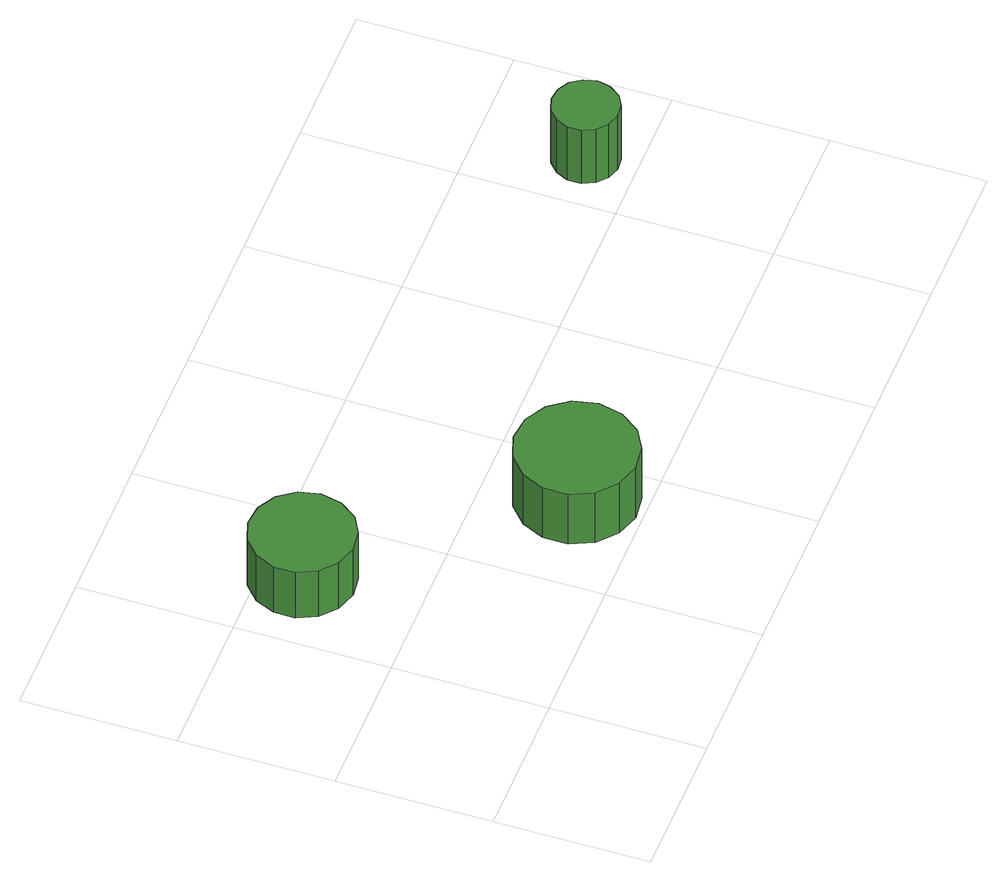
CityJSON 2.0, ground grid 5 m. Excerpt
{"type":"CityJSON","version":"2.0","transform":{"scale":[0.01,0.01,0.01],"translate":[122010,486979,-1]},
"CityObjects":{
"tree1":{"type":"SolitaryVegetationObject","attributes":{"function":"something"},"geometry":[{"type":"MultiSurface","lod":"1","boundaries":[[[0,1,2,3,4,5,6,7,8,9,10,11,12,13,14]],[[15,16,17,18,19,20,21,22,23,24,25,26,27,28,29]],[[0,29,28,1]],[[1,28,27,2]],[[2,27,26,3]],[[3,26,25,4]],[[4,25,24,5]],[[5,24,23,6]],[[6,23,22,7]],[[7,22,21,8]],[[8,21,20,9]],[[9,20,19,10]],[[10,19,18,11]],[[11,18,17,12]],[[12,17,16,13]],[[13,16,15,14]],[[14,15,29,0]]]}]},
"tree2":{"type":"SolitaryVegetationObject","attributes":{"function":"something"},"geometry":[{"type":"MultiSurface","lod":"1","boundaries":[[[30,31,32,33,34,35,36,37,38,39,40,41,42,43,44]],[[45,46,47,48,49,50,51,52,53,54,55,56,57,58,59]],[[30,59,58,31]],[[31,58,57,32]],[[32,57,56,33]],[[33,56,55,34]],[[34,55,54,35]],[[35,54,53,36]],[[36,53,52,37]],[[37,52,51,38]],[[38,51,50,39]],[[39,50,49,40]],[[40,49,48,41]],[[41,48,47,42]],[[42,47,46,43]],[[43,46,45,44]],[[44,45,59,30]]]}]},
"tree3":{"type":"SolitaryVegetationObject","attributes":{"function":"something"},"geometry":[{"type":"MultiSurface","lod":"1","boundaries":[[[60,61,62,63,64,65,66,67,68,69,70,71,72,73,74]],[[75,76,77,78,79,80,81,82,83,84,85,86,87,88,89]],[[60,89,88,61]],[[61,88,87,62]],[[62,87,86,63]],[[63,86,85,64]],[[64,85,84,65]],[[65,84,83,66]],[[66,83,82,67]],[[67,82,81,68]],[[68,81,80,69]],[[69,80,79,70]],[[70,79,78,71]],[[71,78,77,72]],[[72,77,76,73]],[[73,76,75,74]],[[74,75,89,60]]]}]}
},
"vertices":[
[432,875,288],[417,944,288],[376,1000,288],[315,1035,288],[246,1042,288],[180,1021,288],[128,974,288],[99,910,288],[99,840,288],[128,777,288],[180,730,288],[246,708,288],[315,716,288],[376,750,288],[417,807,288],[417,807,93],[376,750,93],[315,716,93],[246,708,93],[180,730,93],[128,777,93],[99,840,93],[99,910,93],[128,974,93],[180,1021,93],[246,1042,93],[315,1035,93],[376,1000,93],[417,944,93],[432,875,93],
[1047,215,306],[1030,294,306],[982,360,306],[912,400,306],[831,409,306],[754,384,306],[694,329,306],[661,255,306],[661,174,306],[694,100,306],[754,46,306],[831,21,306],[912,30,306],[982,70,306],[1030,136,306],[1030,136,93],[982,70,93],[912,30,93],[831,21,93],[754,46,93],[694,100,93],[661,174,93],[661,255,93],[694,329,93],[754,384,93],[831,409,93],[912,400,93],[982,360,93],[1030,294,93],[1047,215,93],
[2296,662,319],[2286,705,319],[2261,741,319],[2222,763,319],[2178,768,319],[2137,754,319],[2104,724,319],[2086,684,319],[2086,640,319],[2104,600,319],[2137,570,319],[2178,557,319],[2222,561,319],[2261,583,319],[2286,619,319],[2286,619,91],[2261,583,91],[2222,561,91],[2178,557,91],[2137,570,91],[2104,600,91],[2086,640,91],[2086,684,91],[2104,724,91],[2137,754,91],[2178,768,91],[2222,763,91],[2261,741,91],[2286,705,91],[2296,662,91]
]}
